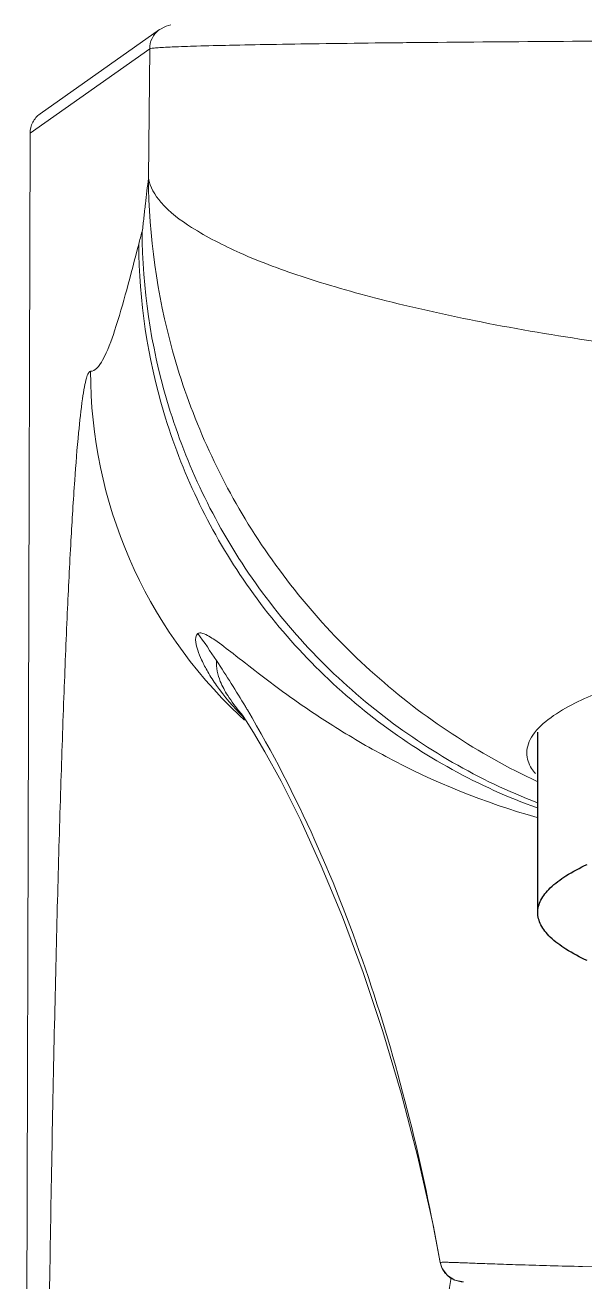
# Model space of a CAD drawing. Header units: millimetres. Extents: x 1433 to 2026, y -1135 to -715.
# Drawn here: x 1804.21 to 1816.07, y -932.73 to -906.1 of the extents above; entities that cross this region are included whole.
import ezdxf

# ---------------------------------------------------------------- set-up
doc = ezdxf.new("R2010")
doc.units = ezdxf.units.MM
doc.header["$LTSCALE"] = 0.1
doc.layers.get('0').update_dxf_attribs({"lineweight": 13})
doc.layers.add('DEF_LAYER_ASSEM_MEMBER', color=7, linetype='Continuous')

msp = doc.modelspace()

# ---------------------------------------------------------------- linework, layer by layer
at = {"color": 7, "linetype": 'Continuous'}
for p, q in [((1804.528, -907.979), (1807.063, -906.19)), ((1807.063, -906.19), (1807.056, -906.195)), ((1806.852, -906.598), (1804.316, -908.388)), ((1806.827, -909.341), (1806.852, -906.598)), ((1804.212, -945.358), (1804.316, -908.388)), ((1808.898, -920.839), (1809.054, -921.084)), ((1813.012, -932.316), (1813.011, -932.317)), ((1813.011, -932.317), (1813.012, -932.317))]:
    msp.add_line(p, q, dxfattribs=at)
for points in [[(1807.302, -906.09), (1807.201, -906.119), (1807.056, -906.195)], [(1808.789, -920.683), (1808.791, -920.685), (1808.817, -920.721), (1808.898, -920.839)], [(1809.054, -921.084), (1809.295, -921.493), (1809.635, -922.118), (1810.045, -922.94), (1810.487, -923.909), (1810.935, -924.994), (1811.375, -926.173), (1811.793, -927.424), (1812.183, -928.732), (1812.536, -930.083), (1812.844, -931.457), (1813.011, -932.319)], [(1813.011, -932.317), (1813.053, -932.444), (1813.162, -932.592), (1813.316, -932.69), (1813.503, -932.727)]]:
    msp.add_lwpolyline(points, dxfattribs=at)
for centre, radius, start, end in [((1826.132, -915.806), 20.16, 164.657, 165.4424), ((1815.605, -913.432), 10.006, 180.0076, 226.7624), ((1786.982, -933.709), 25.558, 33.6046, 35.1693), ((1787.52, -933.305), 24.886, 30.8628, 33.5152), ((1786.983, -933.631), 25.514, 30.6955, 30.873), ((1815.462, -913.587), 9.795, 226.7507, 226.9704), ((1815.48, -913.568), 9.821, 226.9706, 227.6115), ((1811.872, -918.038), 4.062, 220.4633, 221.1134), ((1818.271, -911.837), 12.989, 223.3824, 223.6445), ((1813.509, -932.222), 0.507, 212.8594, 220.6552), ((1813.508, -932.218), 0.509, 238.6142, 245.13)]:
    msp.add_arc(centre, radius, start, end, dxfattribs=at)
for points, knots in [([(1807.056, -906.195), (1806.991, -906.242), (1806.887, -906.367), (1806.851, -906.524), (1806.852, -906.598)], [0, 0, 0, 0, 0.5189, 1, 1, 1, 1]), ([(1827.069, -906.41), (1825.777, -906.41), (1823.24, -906.412), (1819.552, -906.422), (1816.141, -906.438), (1813.533, -906.457), (1811.679, -906.476), (1810.495, -906.491), (1809.465, -906.506), (1808.6, -906.523), (1807.907, -906.54), (1807.439, -906.555), (1807.157, -906.569), (1807.013, -906.577), (1806.917, -906.587), (1806.867, -906.592), (1806.852, -906.598)], [0, 0, 0, 0, 0.191728, 0.376427, 0.547169, 0.69768, 0.763492, 0.822208, 0.873309, 0.916281, 0.950662, 0.9762, 0.985592, 0.992701, 0.997507, 1, 1, 1, 1]), ([(1804.528, -907.979), (1804.464, -908.024), (1804.355, -908.148), (1804.317, -908.309), (1804.316, -908.388)], [0, 0, 0, 0, 0.499535, 1, 1, 1, 1]), ([(1806.69, -910.471), (1806.704, -910.423), (1806.711, -910.323), (1806.735, -910.128), (1806.77, -909.8), (1806.802, -909.521), (1806.827, -909.341)], [0, 0, 0, 0, 0.131664, 0.262221, 0.51927, 1, 1, 1, 1]), ([(1806.827, -909.341), (1806.853, -909.531), (1807.122, -909.956), (1807.816, -910.463), (1808.853, -910.991), (1810.239, -911.5), (1811.951, -911.978), (1814.775, -912.603), (1817.052, -912.924), (1818.651, -913.099)], [0, 0, 0, 0, 0.045252, 0.111191, 0.202234, 0.318465, 0.458675, 0.620991, 1, 1, 1, 1]), ([(1815.065, -922.125), (1813.82, -921.544), (1811.475, -919.999), (1808.803, -916.818), (1807.195, -913.148), (1806.832, -910.571), (1806.827, -909.341)], [0, 0, 0, 0, 0.257712, 0.518398, 0.769041, 1, 1, 1, 1]), ([(1815.069, -922.576), (1813.832, -922.1), (1811.468, -920.739), (1808.732, -917.754), (1807.069, -914.2), (1806.695, -911.676), (1806.69, -910.471)], [0, 0, 0, 0, 0.255276, 0.515981, 0.76792, 1, 1, 1, 1]), ([(1805.599, -913.433), (1805.646, -913.433), (1805.758, -913.36), (1805.936, -913.068), (1806.143, -912.501), (1806.376, -911.677), (1806.536, -911.062), (1806.619, -910.738)], [0, 0, 0, 0, 0.048381, 0.122374, 0.351306, 0.658632, 1, 1, 1, 1]), ([(1815.064, -922.686), (1813.826, -922.239), (1811.45, -920.929), (1808.686, -917.993), (1807.002, -914.46), (1806.624, -911.94), (1806.619, -910.738)], [0, 0, 0, 0, 0.254476, 0.515091, 0.767419, 1, 1, 1, 1]), ([(1804.605, -945.356), (1804.617, -943.158), (1804.649, -938.911), (1804.726, -932.828), (1804.812, -928.122), (1804.895, -924.71), (1804.959, -922.455), (1805.028, -920.425), (1805.1, -918.639), (1805.175, -917.105), (1805.253, -915.831), (1805.332, -914.829), (1805.403, -914.167), (1805.463, -913.784), (1805.506, -913.598), (1805.539, -913.49), (1805.58, -913.433), (1805.599, -913.433)], [0, 0, 0, 0, 0.206274, 0.398389, 0.570751, 0.647764, 0.718603, 0.782372, 0.838306, 0.886348, 0.926436, 0.958016, 0.980722, 0.98875, 0.994574, 0.998237, 1, 1, 1, 1]), ([(1807.874, -918.988), (1807.823, -919.026), (1807.82, -919.177), (1807.871, -919.356), (1807.958, -919.57), (1808.09, -919.821), (1808.361, -920.242), (1808.631, -920.547), (1808.831, -920.758)], [0, 0, 0, 0, 0.091824, 0.173279, 0.281812, 0.417666, 0.582123, 1, 1, 1, 1]), ([(1807.875, -918.988), (1807.88, -918.984), (1807.912, -918.97), (1807.949, -918.978), (1807.975, -918.986)], [0, 0, 0, 0, 0.202207, 1, 1, 1, 1]), ([(1807.975, -918.986), (1808.066, -919.018), (1808.287, -919.158), (1808.668, -919.452), (1809.199, -919.868), (1809.895, -920.389), (1810.79, -920.992), (1812.468, -921.971), (1813.952, -922.577), (1815.062, -922.887)], [0, 0, 0, 0, 0.035668, 0.095218, 0.17789, 0.284134, 0.415507, 0.575214, 1, 1, 1, 1]), ([(1808.782, -920.674), (1808.681, -920.556), (1808.521, -920.341), (1808.318, -919.978), (1808.258, -919.713), (1808.268, -919.564)], [0, 0, 0, 0, 0.373005, 0.641491, 1, 1, 1, 1]), ([(1815.351, -920.773), (1815.673, -920.539), (1816.551, -920.135), (1817.468, -919.874), (1818.008, -919.746)], [0, 0, 0, 0, 0.418163, 1, 1, 1, 1]), ([(1813.011, -932.316), (1812.639, -930.274), (1811.664, -926.226), (1809.981, -922.39), (1808.922, -920.607)], [0, 0, 0, 0, 0.500215, 1, 1, 1, 1]), ([(1814.843, -921.52), (1814.843, -921.388), (1814.967, -921.081), (1815.207, -920.878), (1815.351, -920.773)], [0, 0, 0, 0, 0.42637, 1, 1, 1, 1]), ([(1815.026, -921.957), (1814.997, -921.923), (1814.901, -921.796), (1814.843, -921.635), (1814.843, -921.52)], [0, 0, 0, 0, 0.279688, 1, 1, 1, 1]), ([(1813.012, -932.317), (1813.016, -932.313), (1813.038, -932.314), (1813.075, -932.31), (1813.14, -932.312), (1813.226, -932.314), (1813.336, -932.318), (1813.528, -932.324), (1813.825, -932.336), (1814.25, -932.351), (1814.765, -932.368), (1815.365, -932.386), (1815.794, -932.396), (1816.023, -932.402)], [0, 0, 0, 0, 0.005532, 0.018776, 0.039793, 0.068559, 0.105034, 0.149164, 0.260112, 0.401309, 0.572599, 0.772788, 1, 1, 1, 1]), ([(1816.023, -932.402), (1817.659, -932.439), (1820.295, -932.454), (1823.98, -932.376), (1826.028, -932.33), (1827.077, -932.328)], [0, 0, 0, 0, 0.44404, 0.715316, 1, 1, 1, 1]), ([(1813.24, -932.635), (1812.906, -934.889), (1812.303, -939.779), (1811.93, -944.693), (1811.808, -947.337)], [0, 0, 0, 0, 0.462685, 1, 1, 1, 1])]:
    msp.add_open_spline(points, degree=3, knots=knots, dxfattribs=at)
for points in [[(1813.012, -932.316), (1813.023, -932.38), (1813.048, -932.443), (1813.083, -932.497)], [(1813.125, -932.552), (1813.158, -932.592), (1813.199, -932.626), (1813.243, -932.653)], [(1813.294, -932.681), (1813.359, -932.711), (1813.432, -932.727), (1813.504, -932.727)]]:
    msp.add_open_spline(points, degree=3, dxfattribs=at)
at = {"layer": 'DEF_LAYER_ASSEM_MEMBER', "color": 7, "linetype": 'Continuous'}
msp.add_line((1815.077, -924.901), (1815.077, -921.082), dxfattribs=at)
for points, knots in [([(1815.077, -924.901), (1815.077, -924.856), (1815.089, -924.765), (1815.141, -924.632), (1815.227, -924.5), (1815.395, -924.317), (1815.695, -924.097), (1815.971, -923.952), (1816.127, -923.88)], [0, 0, 0, 0, 0.08636, 0.177787, 0.278528, 0.391703, 0.66267, 1, 1, 1, 1]), ([(1816.127, -925.921), (1815.971, -925.849), (1815.695, -925.705), (1815.395, -925.485), (1815.227, -925.301), (1815.141, -925.17), (1815.089, -925.036), (1815.077, -924.945), (1815.077, -924.901)], [0, 0, 0, 0, 0.33733, 0.608297, 0.721472, 0.822213, 0.91364, 1, 1, 1, 1])]:
    msp.add_open_spline(points, degree=3, knots=knots, dxfattribs=at)

doc.saveas('drawing.dxf')
